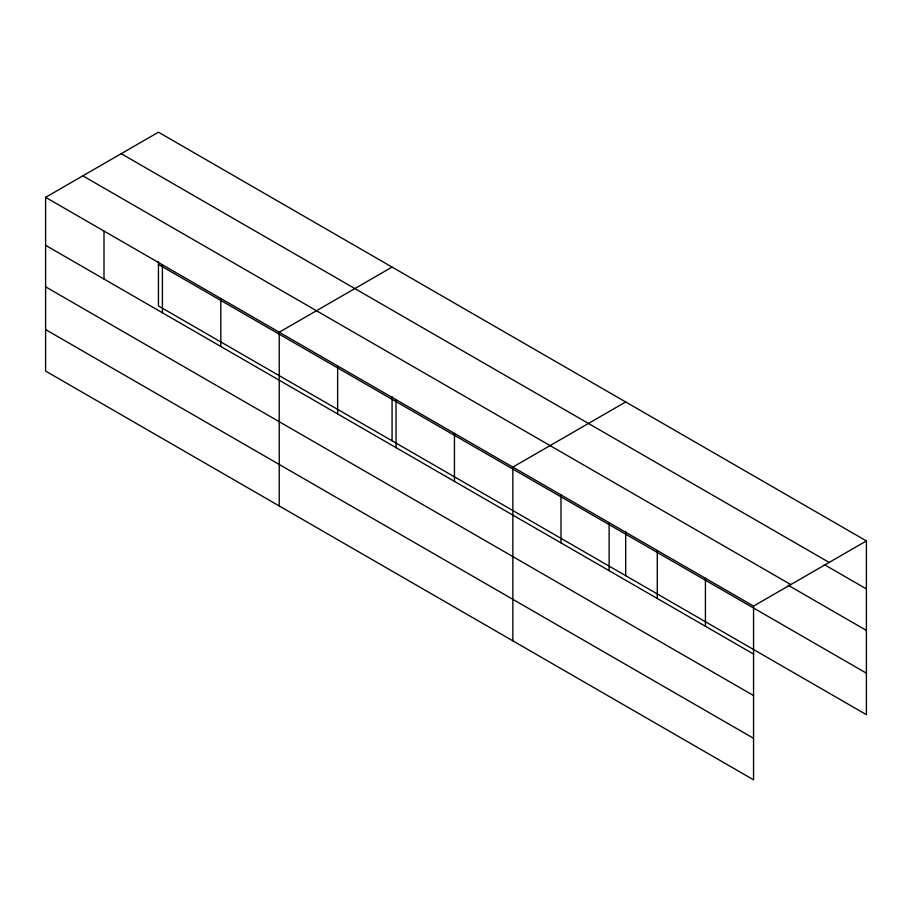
<?xml version="1.0" encoding="UTF-8"?>
<svg xmlns="http://www.w3.org/2000/svg" width="912" height="912" viewBox="0 0 912 912"><rect width="100%" height="100%" fill="white"/><g stroke="black" fill="none" stroke-linecap="round" stroke-linejoin="round"><path stroke-width="1.37" d="M45.6 197.334L753.563 606.081L753.563 779.806L45.6 371.07L45.6 197.334L158.437 132.194L866.4 540.93L866.4 714.666L158.437 305.919L158.437 261.676M392.069 267.079L279.232 332.219L279.232 505.955M625.689 401.964L512.852 467.104L512.852 640.84M753.563 606.081L866.4 540.93M121.205 153.683L829.168 562.43M824.277 564.596L866.4 588.924M82.832 175.834L790.795 584.581M788.173 585.253L866.4 630.42M158.437 264.434L866.4 673.17M45.6 245.328L753.563 654.064M45.6 286.824L753.563 695.56M45.6 329.574L753.563 738.31M705.421 578.276L705.421 626.27M657.278 550.483L657.278 598.477M625.689 531.434L625.689 575.689M609.136 522.69L609.136 570.684M560.994 494.897L560.994 542.891M454.45 433.382L454.45 481.376M396.047 399.661L396.047 447.655M392.069 396.56L392.069 440.804M337.634 365.94L337.634 413.934M220.818 298.498L220.818 346.492M162.416 264.776L162.416 312.77M104.002 231.055L104.002 279.049"/></g></svg>
